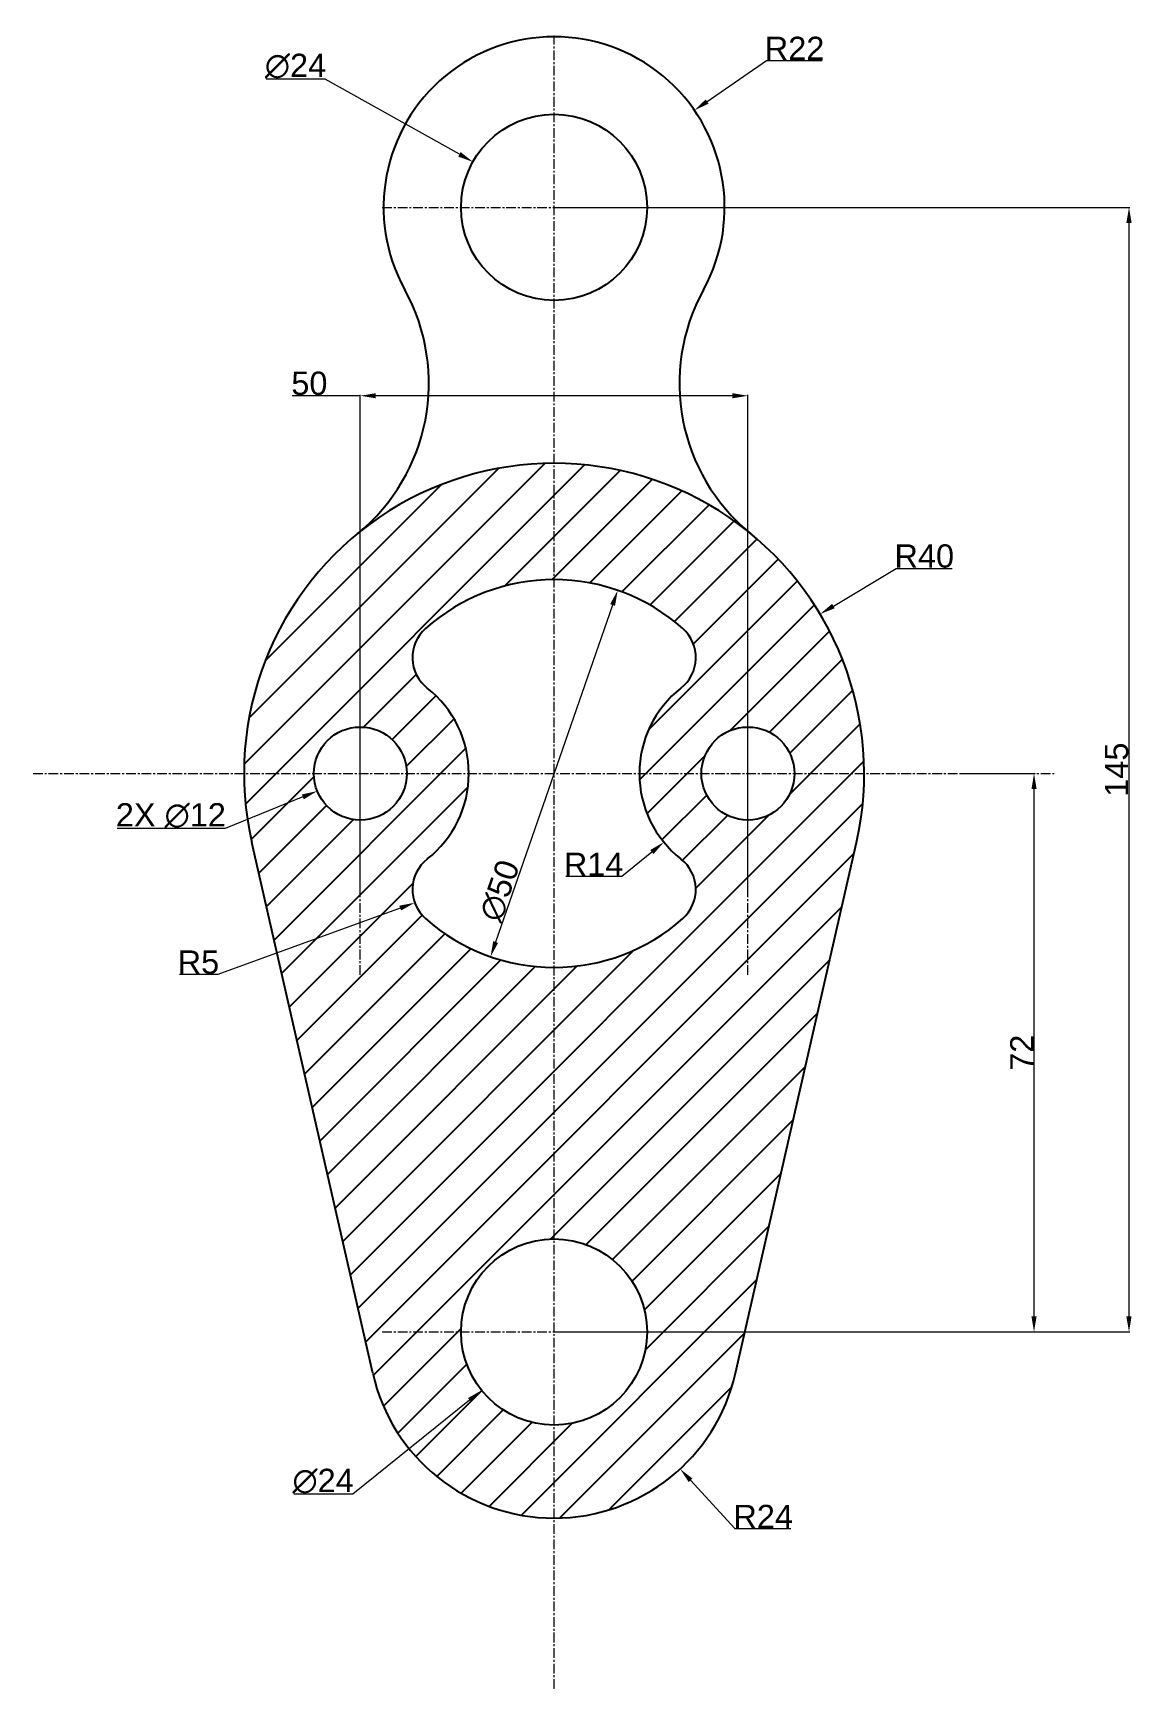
# Model space of a CAD drawing. Header units: millimetres. Extents: x -67 to 75, y -191 to 22.
import ezdxf

# ---------------------------------------------------------------- set-up
doc = ezdxf.new("R2010")
doc.units = ezdxf.units.MM
doc.header["$MEASUREMENT"] = 0
doc.linetypes.add('CENTER', pattern=[2, 1.25, -0.25, 0.25, -0.25])
doc.layers.add('AM_5', color=3, linetype='Continuous', lineweight=15)
doc.layers.add('AM_7', color=4, linetype='CENTER', lineweight=15)
doc.styles.get("Standard").update_dxf_attribs({"font": 'arial.ttf'})
doc.dimstyles.new('AM_ANSI$0', dxfattribs={"dimtxt": 3, "dimasz": 2, "dimexe": 0.1, "dimexo": 0.05, "dimgap": 0.06, "dimtad": 1, "dimtoh": 1, "dimdec": 3, "dimzin": 9, "dimdsep": 46, "dimtxsty": 'Standard', "dimcen": 0, "dimclrd": 256, "dimclre": 256, "dimclrt": 2, "dimadec": 0, "dimazin": 2, "dimtp": 0.1, "dimtm": 0.1, "dimtfac": 0.71, "dimtdec": 3, "dimtofl": 0, "dimtmove": 0, "dimatfit": 3, "dimfxl": 1, "dimtolj": 1, "dimtzin": 7, "dimlwd": -1, "dimlwe": -1, "dimarcsym": 1})
doc.dimstyles.new('AM_ANSI$3', dxfattribs={"dimtxt": 3, "dimasz": 2, "dimexe": 0.1, "dimexo": 0.05, "dimgap": 0.06, "dimtad": 1, "dimtoh": 1, "dimdec": 3, "dimzin": 9, "dimdsep": 46, "dimtxsty": 'Standard', "dimcen": 0, "dimclrd": 256, "dimclre": 256, "dimclrt": 2, "dimadec": 0, "dimazin": 2, "dimtp": 0.1, "dimtm": 0.1, "dimtfac": 0.71, "dimtdec": 3, "dimtofl": 0, "dimtmove": 0, "dimatfit": 0, "dimfxl": 1, "dimtolj": 1, "dimtzin": 7, "dimlwd": -1, "dimlwe": -1, "dimarcsym": 1})
doc.dimstyles.new('AM_ANSI$4', dxfattribs={"dimtxt": 3, "dimasz": 2, "dimexe": 0.1, "dimexo": 0.05, "dimgap": 0.06, "dimtad": 1, "dimtoh": 1, "dimdec": 3, "dimzin": 9, "dimdsep": 46, "dimtxsty": 'Standard', "dimcen": 0, "dimclrd": 256, "dimclre": 256, "dimclrt": 2, "dimadec": 0, "dimazin": 2, "dimtp": 0.1, "dimtm": 0.1, "dimtfac": 0.71, "dimtdec": 3, "dimtofl": 0, "dimtmove": 0, "dimatfit": 0, "dimfxl": 1, "dimtolj": 1, "dimtzin": 7, "dimlwd": -1, "dimlwe": -1, "dimarcsym": 1})

# ---------------------------------------------------------------- blocks, each defined once
blk = doc.blocks.new('*D5')
at = {"layer": 'AM_5', "transparency": 16777216}
for p, q in [((0.05, 0), (74.26, 0)), ((74.16, -2), (74.16, -143)), ((0.05, -145), (74.26, -145))]:
    blk.add_line(p, q, dxfattribs=at)
for points in [[(73.82, -2), (74.49, -2), (74.16, 0)], [(73.82, -143), (74.49, -143), (74.16, -145)]]:
    blk.add_solid(points, dxfattribs=at)
at = {"layer": 'Defpoints', "color": 0, "transparency": 16777216}
for p in [(0, 0), (0, -145), (74.16, -145)]:
    blk.add_point(p, dxfattribs=at)
at = {"layer": 'AM_5', "color": 2, "transparency": 16777216, "insert": (72.57, -72.5), "char_height": 3, "attachment_point": 5, "rotation": 90}
blk.add_mtext('\\A1;145', dxfattribs=at)
blk = doc.blocks.new('*D6')
at = {"layer": 'AM_5', "transparency": 16777216}
for p, q in [((52.57, -73), (62.01, -73)), ((61.91, -143), (61.91, -75)), ((0.05, -145), (62.01, -145))]:
    blk.add_line(p, q, dxfattribs=at)
for points in [[(61.58, -75), (62.24, -75), (61.91, -73)], [(61.58, -143), (62.24, -143), (61.91, -145)]]:
    blk.add_solid(points, dxfattribs=at)
at = {"layer": 'Defpoints', "color": 0, "transparency": 16777216}
for p in [(52.52, -73), (61.91, -73), (0, -145)]:
    blk.add_point(p, dxfattribs=at)
at = {"layer": 'AM_5', "color": 2, "transparency": 16777216, "insert": (60.34, -109), "char_height": 3, "attachment_point": 5, "rotation": 90}
blk.add_mtext('\\A1;72', dxfattribs=at)
blk = doc.blocks.new('*D7')
at = {"layer": 'AM_5', "transparency": 16777216}
for p, q in [((-25, -24.29), (-33.77, -24.29)), ((-25, -88.32), (-25, -24.19)), ((23, -24.29), (-23, -24.29)), ((25, -88.32), (25, -24.19))]:
    blk.add_line(p, q, dxfattribs=at)
for points in [[(-23, -23.96), (-23, -24.62), (-25, -24.29)], [(23, -23.96), (23, -24.62), (25, -24.29)]]:
    blk.add_solid(points, dxfattribs=at)
at = {"layer": 'Defpoints', "color": 0, "transparency": 16777216}
for p in [(25, -24.29), (-25, -88.37), (25, -88.37)]:
    blk.add_point(p, dxfattribs=at)
at = {"layer": 'AM_5', "color": 2, "transparency": 16777216, "insert": (-31.57, -22.7), "char_height": 3, "attachment_point": 5}
blk.add_mtext('\\A1;50', dxfattribs=at)
blk = doc.blocks.new('*D8')
at = {"layer": 'AM_5', "transparency": 16777216}
for p, q in [((-10.9, -153.78), (-25.97, -165.91)), ((-25.97, -165.91), (-33.57, -165.91))]:
    blk.add_line(p, q, dxfattribs=at)
blk.add_solid([(-11.11, -153.52), (-10.69, -154.04), (-9.35, -152.53)], dxfattribs=at)
at = {"layer": 'Defpoints', "color": 0, "transparency": 16777216}
for p in [(9.35, -137.47), (-9.35, -152.53)]:
    blk.add_point(p, dxfattribs=at)
at = {"layer": 'AM_5', "color": 2, "transparency": 16777216, "insert": (-29.8, -164.24), "char_height": 3, "attachment_point": 5}
blk.add_mtext('\\A1;∅24', dxfattribs=at)
blk = doc.blocks.new('*D9')
at = {"layer": 'AM_5', "transparency": 16777216}
for p, q in [((-29.52, 16.53), (-37.13, 16.53)), ((-12.22, 6.84), (-29.52, 16.53))]:
    blk.add_line(p, q, dxfattribs=at)
blk.add_solid([(-12.05, 7.13), (-12.38, 6.55), (-10.47, 5.86)], dxfattribs=at)
at = {"layer": 'Defpoints', "color": 0, "transparency": 16777216}
for p in [(-10.47, 5.86), (10.47, -5.86)]:
    blk.add_point(p, dxfattribs=at)
at = {"layer": 'AM_5', "color": 2, "transparency": 16777216, "insert": (-33.36, 18.21), "char_height": 3, "attachment_point": 5}
blk.add_mtext('\\A1;∅24', dxfattribs=at)
blk = doc.blocks.new('*D10')
at = {"layer": 'AM_5', "transparency": 16777216}
for p, q in [((19.74, 13.65), (27.39, 18.93)), ((27.39, 18.93), (34.59, 18.93))]:
    blk.add_line(p, q, dxfattribs=at)
blk.add_solid([(19.55, 13.92), (19.93, 13.37), (18.1, 12.51)], dxfattribs=at)
at = {"layer": 'Defpoints', "color": 0, "transparency": 16777216}
for p in [(18.1, 12.51), (0, 0)]:
    blk.add_point(p, dxfattribs=at)
at = {"layer": 'AM_5', "color": 2, "transparency": 16777216, "insert": (31.02, 20.5), "char_height": 3, "attachment_point": 5}
blk.add_mtext('\\A1;R22', dxfattribs=at)
blk = doc.blocks.new('*D11')
at = {"layer": 'AM_5', "transparency": 16777216}
for p, q in [((36.02, -51.41), (44.11, -46.56)), ((44.11, -46.56), (51.33, -46.56))]:
    blk.add_line(p, q, dxfattribs=at)
blk.add_solid([(35.85, -51.12), (36.2, -51.69), (34.31, -52.44)], dxfattribs=at)
at = {"layer": 'Defpoints', "color": 0, "transparency": 16777216}
for p in [(34.31, -52.44), (0, -73)]:
    blk.add_point(p, dxfattribs=at)
at = {"layer": 'AM_5', "color": 2, "transparency": 16777216, "insert": (47.75, -44.97), "char_height": 3, "attachment_point": 5}
blk.add_mtext('\\A1;R40', dxfattribs=at)
blk = doc.blocks.new('*D13')
at = {"layer": 'AM_5', "transparency": 16777216}
for p, q in [((-32.41, -76.01), (-42.45, -80.1)), ((-42.45, -80.1), (-56.37, -80.1))]:
    blk.add_line(p, q, dxfattribs=at)
blk.add_solid([(-32.54, -75.7), (-32.29, -76.32), (-30.56, -75.26)], dxfattribs=at)
at = {"layer": 'Defpoints', "color": 0, "transparency": 16777216}
for p in [(-19.44, -70.74), (-30.56, -75.26)]:
    blk.add_point(p, dxfattribs=at)
at = {"layer": 'AM_5', "color": 2, "transparency": 16777216, "insert": (-49.44, -78.42), "char_height": 3, "attachment_point": 5}
blk.add_mtext('\\A1;2X ∅12', dxfattribs=at)
blk = doc.blocks.new('*D14')
at = {"layer": 'AM_5', "transparency": 16777216}
blk.add_line((7.54, -51.27), (-7.54, -94.73), dxfattribs=at)
for points in [[(7.23, -51.16), (7.86, -51.38), (8.2, -49.38)], [(-7.86, -94.62), (-7.23, -94.84), (-8.2, -96.62)]]:
    blk.add_solid(points, dxfattribs=at)
at = {"layer": 'Defpoints', "color": 0, "transparency": 16777216}
for p in [(8.2, -49.38), (-8.2, -96.62)]:
    blk.add_point(p, dxfattribs=at)
at = {"layer": 'AM_5', "color": 2, "transparency": 16777216, "insert": (-7.02, -88.1), "char_height": 3, "attachment_point": 5, "rotation": 70.8504}
blk.add_mtext('\\A1;∅50', dxfattribs=at)
blk = doc.blocks.new('*D15')
at = {"layer": 'AM_5', "transparency": 16777216}
for p, q in [((17.61, -164.13), (23.33, -170.35)), ((23.33, -170.35), (30.55, -170.35))]:
    blk.add_line(p, q, dxfattribs=at)
blk.add_solid([(17.85, -163.9), (17.36, -164.36), (16.25, -162.66)], dxfattribs=at)
at = {"layer": 'Defpoints', "color": 0, "transparency": 16777216}
for p in [(0, -145), (16.25, -162.66)]:
    blk.add_point(p, dxfattribs=at)
at = {"layer": 'AM_5', "color": 2, "transparency": 16777216, "insert": (26.97, -168.79), "char_height": 3, "attachment_point": 5}
blk.add_mtext('\\A1;R24', dxfattribs=at)
blk = doc.blocks.new('*D16')
at = {"layer": 'AM_5', "transparency": 16777216}
for p, q in [((12.61, -83.12), (8.74, -86.28)), ((8.74, -86.28), (1.52, -86.28))]:
    blk.add_line(p, q, dxfattribs=at)
blk.add_solid([(12.4, -82.86), (12.82, -83.38), (14.16, -81.85)], dxfattribs=at)
at = {"layer": 'Defpoints', "color": 0, "transparency": 16777216}
for p in [(25, -73), (14.16, -81.85)]:
    blk.add_point(p, dxfattribs=at)
at = {"layer": 'AM_5', "color": 2, "transparency": 16777216, "insert": (5.1, -84.71), "char_height": 3, "attachment_point": 5}
blk.add_mtext('\\A1;R14', dxfattribs=at)
blk = doc.blocks.new('*D17')
at = {"layer": 'AM_5', "transparency": 16777216}
for p, q in [((-19.86, -90.35), (-43.39, -98.91)), ((-43.39, -98.91), (-48.31, -98.91))]:
    blk.add_line(p, q, dxfattribs=at)
blk.add_solid([(-19.97, -90.04), (-19.74, -90.66), (-17.98, -89.66)], dxfattribs=at)
at = {"layer": 'Defpoints', "color": 0, "transparency": 16777216}
for p in [(-13.28, -87.95), (-17.98, -89.66)]:
    blk.add_point(p, dxfattribs=at)
at = {"layer": 'AM_5', "color": 2, "transparency": 16777216, "insert": (-45.88, -97.33), "char_height": 3, "attachment_point": 5}
blk.add_mtext('\\A1;R5', dxfattribs=at)

msp = doc.modelspace()

# ---------------------------------------------------------------- hatches: boundary and pattern name
h = msp.add_hatch()
h.set_pattern_fill('ANSI31', color=256, scale=30)
h.paths.add_polyline_path([(-38.9998, -81.8889), (-23.3999, -150.3333, 0.79772404), (23.3999, -150.3333), (38.9998, -81.8889, 1.25356634)])
h.paths.add_polyline_path([(16.6, -54.3067, -0.46794722), (16.3642, -61.9808, 0.48680506), (16.3642, -84.0192, -0.46794722), (16.6, -91.6933, -0.18355984), (0, -98, -0.18355984), (-16.6, -91.6933, -0.46794722), (-16.3642, -84.0192, 0.48680506), (-16.3642, -61.9808, -0.46794722), (-16.6, -54.3067, -0.18355984), (0, -48, -0.18355984)], flags=16)
h.paths.add_polyline_path([(31, -73, -1), (19, -73, -1)], flags=16)
h.paths.add_polyline_path([(-19, -73, -1), (-31, -73, -1)], flags=16)
h.paths.add_polyline_path([(12, -145, -1), (-12, -145, -1)], flags=16)
h.paths.add_polyline_path([(-3.0675, -105.7445), (3.0941, -105.7445), (3.0941, -99.5624), (-3.0675, -99.5624)], flags=24)
h.paths.add_polyline_path([(-4.8443, -87.9277), (-1.1472, -79.2619), (-6.8334, -76.8359), (-10.5306, -85.5017)], flags=8)
h.paths.add_polyline_path([(0.4414, -87.8496), (9.6297, -87.8496), (9.6297, -81.6675), (0.4414, -81.6675)], flags=8)

# ---------------------------------------------------------------- linework, layer by layer
for p, q in [((-23.3999, -150.3333), (-38.9998, -81.8889)), ((23.3999, -150.3333), (38.9998, -81.8889))]:
    msp.add_line(p, q)
for centre, radius in [((0, 0), 12), ((-25, -73), 6), ((25, -73), 6), ((0, -145), 12)]:
    msp.add_circle(centre, radius)
for centre, radius, start, end in [((0, 0), 22, 331.131314, 208.868686), ((-41.1592, -22.6918), 25, 309.288022, 28.868686), ((41.1592, -22.6918), 25, 151.131314, 230.711978), ((0, -73), 40, 347.160412, 192.839588), ((0, -73), 25, 90, 131.605654), ((0, -73), 25, 48.394346, 90), ((-13.28, -58.0453), 5, 131.605654, 231.914107), ((13.28, -58.0453), 5, 308.085893, 48.394346), ((-25, -73), 14, 308.085893, 51.914107), ((25, -73), 14, 128.085893, 231.914107), ((-13.28, -87.9547), 5, 128.085893, 228.394346), ((13.28, -87.9547), 5, 311.605654, 51.914107), ((0, -73), 25, 228.394346, 270), ((0, -73), 25, 270, 311.605654), ((0, -145), 24, 192.839588, 347.160412)]:
    msp.add_arc(centre, radius, start, end)
at = {"layer": 'AM_7'}
for p, q in [((0, -191.0199), (0, 22.1705)), ((-22.1705, 0), (22.1705, 0)), ((-25, -98.9564), (-25, -47.0436)), ((25, -98.9564), (25, -47.0436)), ((-67.2103, -73), (64.5207, -73)), ((-22.1705, -145), (22.1705, -145))]:
    msp.add_line(p, q, dxfattribs=at)

# ---------------------------------------------------------------- dimensions: what is measured, and where the dimension line sits
at = {"layer": 'AM_5'}
for center, mpoint, picture, middle in [((0, 0), (18.098, 12.5085), '*D10', (31.0194, 18.931)), ((0, -73), (34.309, -52.4356), '*D11', (47.7528, -46.5587)), ((25, -73), (14.1553, -81.854), '*D16', (5.099, -86.2776))]:
    dim = msp.add_radius_dim(center=center, mpoint=mpoint, dimstyle='AM_ANSI$4', dxfattribs=at)
    dim.commit()
    dim.dimension.update_dxf_attribs({"geometry": picture, "text_midpoint": middle, "dimtype": 164})
for p1, p2, picture, middle in [((10.4703, -5.8628), (-10.4703, 5.8628), '*D9', (-33.358, 16.5315)), ((8.2009, -49.3834), (-8.2009, -96.6166), '*D14', (-5.4342, -88.6492)), ((9.3459, -137.4731), (-9.3459, -152.5269), '*D8', (-29.7996, -165.9114))]:
    dim = msp.add_diameter_dim_2p(p1=p1, p2=p2, dimstyle='AM_ANSI$3', dxfattribs=at)
    dim.commit()
    dim.dimension.update_dxf_attribs({"geometry": picture, "text_midpoint": middle, "dimtype": 163})
dim = msp.add_linear_dim(base=(74.1574, -145), p1=(0, 0), p2=(0, -145), angle=90, dimstyle='AM_ANSI$0', override={"dimpost": ''}, dxfattribs=at)
dim.commit()
dim.dimension.update_dxf_attribs({"geometry": '*D5', "text_midpoint": (72.5656, -72.5)})
dim = msp.add_linear_dim(base=(25, -24.2889), p1=(-25, -88.3697), p2=(25, -88.3697), angle=0, dimstyle='AM_ANSI$0', dxfattribs=at)
dim.commit()
dim.dimension.update_dxf_attribs({"geometry": '*D7', "text_midpoint": (-31.5678, -24.2889), "dimtype": 160})
dim = msp.add_diameter_dim_2p(p1=(-19.442, -70.7397), p2=(-30.558, -75.2603), text='2X <>', dimstyle='AM_ANSI$3', override={"dimpost": ''}, dxfattribs=at)
dim.commit()
dim.dimension.update_dxf_attribs({"geometry": '*D13', "text_midpoint": (-49.4404, -80.095), "dimtype": 163})
dim = msp.add_linear_dim(base=(61.9095, -73), p1=(0, -145), p2=(52.5243, -73), angle=90, dimstyle='AM_ANSI$0', dxfattribs=at)
dim.commit()
dim.dimension.update_dxf_attribs({"geometry": '*D6', "text_midpoint": (60.3433, -109)})
for center, mpoint, picture, middle in [((-13.28, -87.9547), (-17.9785, -89.6646), '*D17', (-45.8766, -98.9117)), ((0, -145), (16.2532, -162.6588), '*D15', (26.9725, -170.3522))]:
    dim = msp.add_radius_dim(center=center, mpoint=mpoint, dimstyle='AM_ANSI$4', override={"dimpost": ''}, dxfattribs=at)
    dim.commit()
    dim.dimension.update_dxf_attribs({"geometry": picture, "text_midpoint": middle, "dimtype": 164})

doc.saveas('drawing.dxf')
